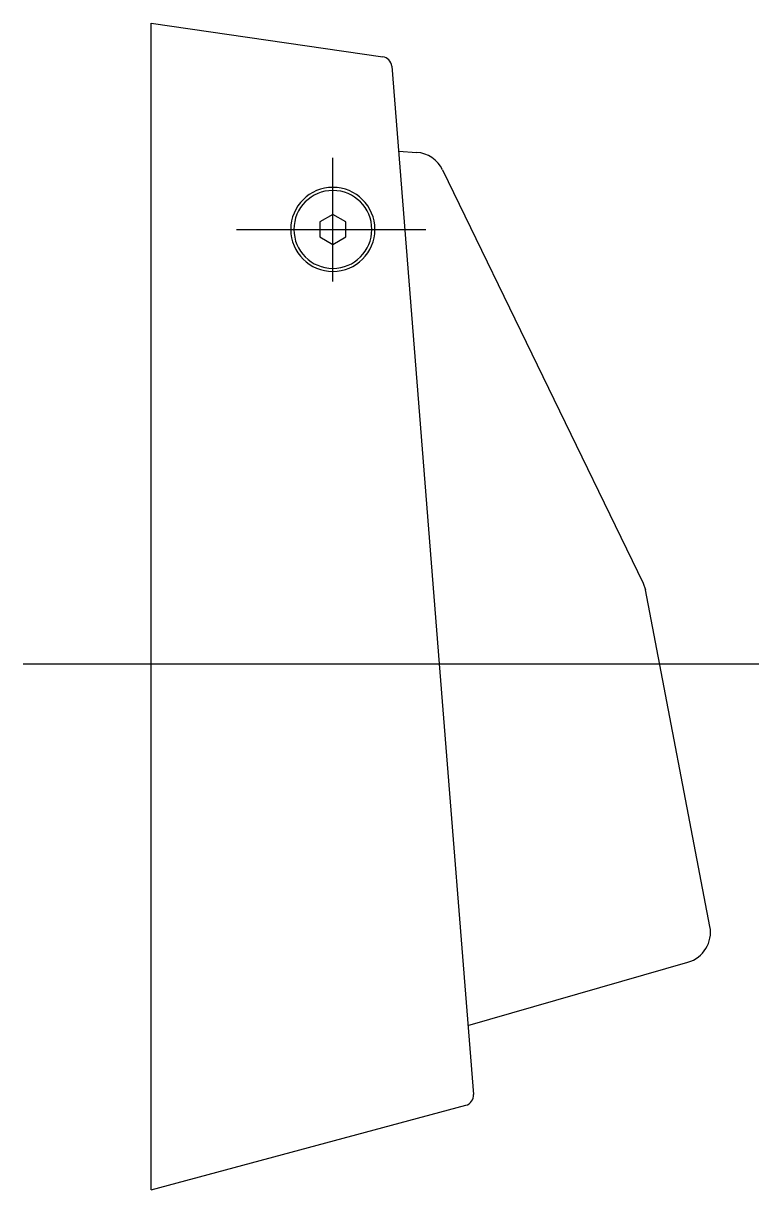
# Model space of a CAD drawing. Extents: x -68.83 to -68.759, y 20.106 to 20.219.
import ezdxf

# ---------------------------------------------------------------- set-up
doc = ezdxf.new("R2010")
doc.units = 0
doc.header["$LTSCALE"] = 0.2
doc.header["$MEASUREMENT"] = 0
doc.linetypes.add('AXES', pattern=[0.5400000065565109, 0.300000011920929, -0.07999999821186066, 0.07999999821186066, -0.07999999821186066])
doc.linetypes.add('CONTINU', pattern=[0])
doc.layers.get('0').update_dxf_attribs({"linetype": 'CONTINUOUS'})
doc.layers.add('DECA_EIXOS', color=5, linetype='AXES')

msp = doc.modelspace()

# ---------------------------------------------------------------- linework, layer by layer
at = {"linetype": 'CONTINUOUS'}
for p, q in [((-68.81761276050693, 20.21946706922266), (-68.79515098763639, 20.21622227045858)), ((-68.79429710989932, 20.21531182479857), (-68.78969325745202, 20.1574243299338)), ((-68.76346173370865, 20.13197538564308), (-68.76972196983978, 20.16458899593467)), ((-68.7869056624437, 20.12237392734614), (-68.76559284128773, 20.12850374159106))]:
    msp.add_line(p, q, dxfattribs=at)
for points in [[(-68.81761275253493, 20.1574243299338), (-68.81761276050693, 20.21946706922266)], [(-68.79364341181662, 20.20709236251157), (-68.79186959204601, 20.20696415078192)], [(-68.78937056652894, 20.20527070281892), (-68.76992940145742, 20.16521337746038)], [(-68.81761275253493, 20.10646706922268), (-68.81761275253493, 20.1574243299338)], [(-68.78969325745202, 20.1574243299338), (-68.78637412013904, 20.11569047651944)], [(-68.81761275253493, 20.10646706922268), (-68.78711702191862, 20.11463837869028)]]:
    msp.add_lwpolyline(points, dxfattribs=at)
for points in [[(-68.78937056652894, 20.20527070281892, 0.2678442971776935), (-68.79186959204601, 20.20696415078192)], [(-68.7999973677893, 20.20357598097433, 0.9999999999999999), (-68.7999973677893, 20.19542257262659)], [(-68.7999973677893, 20.20327400285047, 0.9999999999999999), (-68.7999973677893, 20.19572455075045)], [(-68.7999973677893, 20.19542257262659, 0.9999999999999999), (-68.7999973677893, 20.20357598097433)], [(-68.7999973677893, 20.19572455075045, 0.9999999999999999), (-68.7999973677893, 20.20327400285047)], [(-68.78711702191862, 20.11463837869028, 0.3617348244352982), (-68.78637412013904, 20.11569047651944)]]:
    msp.add_lwpolyline(points, format="xyb", dxfattribs=at)
msp.add_lwpolyline([(-68.7999973677893, 20.19804638254221), (-68.79873912203576, 20.19877282767833), (-68.79873912203576, 20.20022571795057), (-68.7999973677893, 20.2009521670727), (-68.80125560557084, 20.20022571795057), (-68.80125560557084, 20.19877282767833)], close=True, dxfattribs=at)
at = {"linetype": 'CONTINU'}
msp.add_lwpolyline([(-68.76992940145742, 20.16521337746038), (-68.76972196983978, 20.16458899593467)], dxfattribs=at)
at = {"linetype": 'CONTINUOUS'}
for centre, radius, start, end in [((-68.7952939622308, 20.21523254409975), 0.001, 4.54722148988832, 81.77999002433673), ((-68.76642758883563, 20.13140608487388), 0.00302, 286.0458483043295, 10.86585325746231)]:
    msp.add_arc(centre, radius, start, end, dxfattribs=at)
at = {"layer": 'DECA_EIXOS'}
for points in [[(-68.7999973677893, 20.19445731332058), (-68.7999973677893, 20.20642551975802)], [(-68.80933964300992, 20.19949927680046), (-68.79100125304912, 20.19949927680046)], [(-68.82998580139507, 20.1574243299338), (-68.75874132365007, 20.1574243299338)]]:
    msp.add_lwpolyline(points, dxfattribs=at)

doc.saveas('drawing.dxf')
